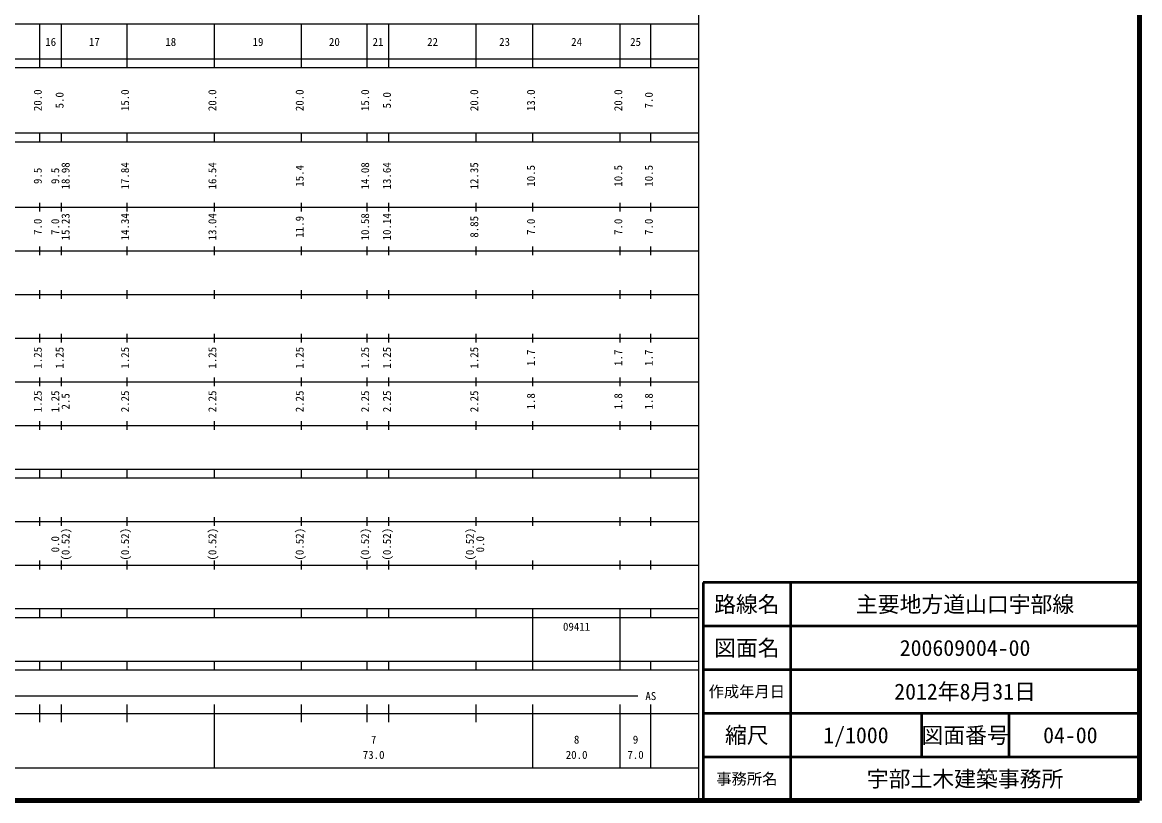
# Model space of a CAD drawing. Units: millimetres on the paper, enlarged 1000 times. Extents: x 40000 to 680000, y 20000 to 380000.
# Drawn here: x 424009 to 680000, y 20000 to 198357 of the extents above; entities that cross this region are included whole.
import ezdxf
from ezdxf.enums import TextEntityAlignment as Align

# ---------------------------------------------------------------- set-up
doc = ezdxf.new("R2010")
doc.units = ezdxf.units.MM
doc.header["$LTSCALE"] = 1000
for name, color, linetype, lineweight in [('M-TTL', 2, 'Continuous', 140), ('M-TTL-BAND', 7, 'Continuous', 25), ('M-TTL-FRAM', 2, 'Continuous', 50), ('M-TTL-LINE', 7, 'Continuous', 50)]:
    doc.layers.add(name, color=color, linetype=linetype, lineweight=lineweight)
doc.layers.add('M-TTL-TXT', color=7, linetype='Continuous')
doc.styles.add('ＭＳ ゴシック', font='')
doc.styles.get('ＭＳ ゴシック').set_extended_font_data('MS Gothic')

msp = doc.modelspace()

# ---------------------------------------------------------------- linework, layer by layer
at = {"layer": 'M-TTL'}
for p, q in [((680000, 20000), (680000, 380000)), ((40000, 20000), (680000, 20000))]:
    msp.add_line(p, q, dxfattribs=at)
at = {"layer": 'M-TTL-BAND'}
for p, q in [((579000, 20000), (579000, 370000)), ((68000, 198000), (579000, 198000)), ((428000, 188000), (428000, 198000)), ((433000, 188000), (433000, 198000)), ((448000, 188000), (448000, 198000)), ((468000, 188000), (468000, 198000)), ((488000, 188000), (488000, 198000)), ((503000, 188000), (503000, 198000)), ((508000, 188000), (508000, 198000)), ((528000, 188000), (528000, 198000)), ((541000, 188000), (541000, 198000)), ((561000, 188000), (561000, 198000)), ((568000, 188000), (568000, 198000)), ((40000, 190000), (579000, 190000)), ((40000, 188000), (579000, 188000)), ((40000, 173000), (579000, 173000)), ((428000, 171000), (428000, 173000)), ((433000, 171000), (433000, 173000)), ((448000, 171000), (448000, 173000)), ((468000, 171000), (468000, 173000)), ((488000, 171000), (488000, 173000)), ((503000, 171000), (503000, 173000)), ((508000, 171000), (508000, 173000)), ((528000, 171000), (528000, 173000)), ((541000, 171000), (541000, 173000)), ((561000, 171000), (561000, 173000)), ((568000, 171000), (568000, 173000)), ((40000, 171000), (579000, 171000)), ((428000, 155000), (428000, 157000)), ((433000, 155000), (433000, 157000)), ((448000, 155000), (448000, 157000)), ((468000, 155000), (468000, 157000)), ((488000, 155000), (488000, 157000)), ((503000, 155000), (503000, 157000)), ((508000, 155000), (508000, 157000)), ((528000, 155000), (528000, 157000)), ((541000, 155000), (541000, 157000)), ((561000, 155000), (561000, 157000)), ((568000, 155000), (568000, 157000)), ((40000, 156000), (579000, 156000)), ((46000, 146000), (579000, 146000)), ((428000, 145000), (428000, 147000)), ((433000, 145000), (433000, 147000)), ((448000, 145000), (448000, 147000)), ((468000, 145000), (468000, 147000)), ((488000, 145000), (488000, 147000)), ((503000, 145000), (503000, 147000)), ((508000, 145000), (508000, 147000)), ((528000, 145000), (528000, 147000)), ((541000, 145000), (541000, 147000)), ((561000, 145000), (561000, 147000)), ((568000, 145000), (568000, 147000)), ((52000, 136000), (579000, 136000)), ((428000, 135000), (428000, 137000)), ((433000, 135000), (433000, 137000)), ((448000, 135000), (448000, 137000)), ((468000, 135000), (468000, 137000)), ((488000, 135000), (488000, 137000)), ((503000, 135000), (503000, 137000)), ((508000, 135000), (508000, 137000)), ((528000, 135000), (528000, 137000)), ((541000, 135000), (541000, 137000)), ((561000, 135000), (561000, 137000)), ((568000, 135000), (568000, 137000)), ((46000, 126000), (579000, 126000)), ((428000, 125000), (428000, 127000)), ((433000, 125000), (433000, 127000)), ((448000, 125000), (448000, 127000)), ((468000, 125000), (468000, 127000)), ((488000, 125000), (488000, 127000)), ((503000, 125000), (503000, 127000)), ((508000, 125000), (508000, 127000)), ((528000, 125000), (528000, 127000)), ((541000, 125000), (541000, 127000)), ((561000, 125000), (561000, 127000)), ((568000, 125000), (568000, 127000)), ((52000, 116000), (579000, 116000)), ((428000, 115000), (428000, 117000)), ((433000, 115000), (433000, 117000)), ((448000, 115000), (448000, 117000)), ((468000, 115000), (468000, 117000)), ((488000, 115000), (488000, 117000)), ((503000, 115000), (503000, 117000)), ((508000, 115000), (508000, 117000)), ((528000, 115000), (528000, 117000)), ((541000, 115000), (541000, 117000)), ((561000, 115000), (561000, 117000)), ((568000, 115000), (568000, 117000)), ((46000, 106000), (579000, 106000)), ((428000, 105000), (428000, 107000)), ((433000, 105000), (433000, 107000)), ((448000, 105000), (448000, 107000)), ((468000, 105000), (468000, 107000)), ((488000, 105000), (488000, 107000)), ((503000, 105000), (503000, 107000)), ((508000, 105000), (508000, 107000)), ((528000, 105000), (528000, 107000)), ((541000, 105000), (541000, 107000)), ((561000, 105000), (561000, 107000)), ((568000, 105000), (568000, 107000)), ((40000, 96000), (579000, 96000)), ((428000, 94000), (428000, 96000)), ((433000, 94000), (433000, 96000)), ((448000, 94000), (448000, 96000)), ((468000, 94000), (468000, 96000)), ((488000, 94000), (488000, 96000)), ((503000, 94000), (503000, 96000)), ((508000, 94000), (508000, 96000)), ((528000, 94000), (528000, 96000)), ((541000, 94000), (541000, 96000)), ((561000, 94000), (561000, 96000)), ((568000, 94000), (568000, 96000)), ((40000, 94000), (579000, 94000)), ((428000, 83000), (428000, 85000)), ((433000, 83000), (433000, 85000)), ((448000, 83000), (448000, 85000)), ((468000, 83000), (468000, 85000)), ((488000, 83000), (488000, 85000)), ((503000, 83000), (503000, 85000)), ((508000, 83000), (508000, 85000)), ((528000, 83000), (528000, 85000)), ((541000, 83000), (541000, 85000)), ((561000, 83000), (561000, 85000)), ((568000, 83000), (568000, 85000)), ((49000, 84000), (579000, 84000)), ((428000, 73000), (428000, 75000)), ((433000, 73000), (433000, 75000)), ((448000, 73000), (448000, 75000)), ((468000, 73000), (468000, 75000)), ((488000, 73000), (488000, 75000)), ((503000, 73000), (503000, 75000)), ((508000, 73000), (508000, 75000)), ((528000, 73000), (528000, 75000)), ((541000, 73000), (541000, 75000)), ((561000, 73000), (561000, 75000)), ((568000, 73000), (568000, 75000)), ((40000, 74000), (579000, 74000)), ((40000, 64000), (579000, 64000)), ((428000, 62000), (428000, 64000)), ((433000, 62000), (433000, 64000)), ((448000, 62000), (448000, 64000)), ((468000, 62000), (468000, 64000)), ((488000, 62000), (488000, 64000)), ((503000, 62000), (503000, 64000)), ((508000, 62000), (508000, 64000)), ((528000, 62000), (528000, 64000)), ((541000, 62000), (541000, 64000)), ((561000, 62000), (561000, 64000)), ((568000, 62000), (568000, 64000)), ((40000, 62000), (579000, 62000)), ((541000, 52000), (541000, 62000)), ((561000, 52000), (561000, 62000)), ((40000, 52000), (579000, 52000)), ((428000, 50000), (428000, 52000)), ((433000, 50000), (433000, 52000)), ((448000, 50000), (448000, 52000)), ((468000, 50000), (468000, 52000)), ((488000, 50000), (488000, 52000)), ((503000, 50000), (503000, 52000)), ((508000, 50000), (508000, 52000)), ((528000, 50000), (528000, 52000)), ((541000, 50000), (541000, 52000)), ((561000, 50000), (561000, 52000)), ((568000, 50000), (568000, 52000)), ((40000, 50000), (579000, 50000)), ((71000, 44000), (565000, 44000)), ((428000, 38000), (428000, 42000)), ((433000, 38000), (433000, 42000)), ((448000, 38000), (448000, 42000)), ((468000, 27500), (468000, 42000)), ((488000, 38000), (488000, 42000)), ((503000, 38000), (503000, 42000)), ((508000, 38000), (508000, 42000)), ((528000, 38000), (528000, 42000)), ((541000, 27500), (541000, 42000)), ((561000, 27500), (561000, 42000)), ((568000, 27500), (568000, 42000)), ((40000, 40000), (579000, 40000)), ((68000, 27500), (579000, 27500))]:
    msp.add_line(p, q, dxfattribs=at)
at = {"layer": 'M-TTL-FRAM'}
for p, q in [((680000, 70000), (580000, 70000)), ((580000, 70000), (580000, 20000))]:
    msp.add_line(p, q, dxfattribs=at)
at = {"layer": 'M-TTL-LINE'}
for p, q in [((600000, 70000), (600000, 20000)), ((680000, 60000), (580000, 60000)), ((680000, 50000), (580000, 50000)), ((680000, 40000), (580000, 40000)), ((630000, 40000), (630000, 30000)), ((650000, 40000), (650000, 30000)), ((680000, 30000), (580000, 30000))]:
    msp.add_line(p, q, dxfattribs=at)

# ---------------------------------------------------------------- texts
at = {"layer": 'M-TTL-BAND', "style": 'ＭＳ ゴシック'}
for s, p in [('16', (430500, 192405)), ('17', (440500, 192405)), ('18', (458000, 192405)), ('19', (478000, 192405)), ('20', (495500, 192405)), ('21', (505500, 192405)), ('22', (518000, 192405)), ('23', (534500, 192405)), ('24', (551000, 192405)), ('25', (564500, 192405)), ('AS', (568000, 42500)), ('7', (504500, 32523)), ('8', (551000, 32523)), ('9', (564500, 32523)), ('73.0', (504500, 29033)), ('20.0', (551000, 29033)), ('7.0', (564500, 29033))]:
    msp.add_text(s, height=1833, dxfattribs=at).set_placement(p, align=Align.BOTTOM_CENTER)
for s, p in [('20.0', (429000, 180500)), ('5.0', (434000, 180500)), ('15.0', (449000, 180500)), ('20.0', (469000, 180500)), ('20.0', (489000, 180500)), ('15.0', (504000, 180500)), ('5.0', (509000, 180500)), ('20.0', (529000, 180500)), ('13.0', (542000, 180500)), ('20.0', (562000, 180500)), ('7.0', (569000, 180500)), ('9.5', (429000, 163174)), ('9.5', (433000, 163174)), ('18.98', (435370, 163174)), ('17.84', (449000, 163174)), ('16.54', (469000, 163174)), ('15.4', (489000, 163174)), ('14.08', (504000, 163174)), ('13.64', (509000, 163174)), ('12.35', (529000, 163174)), ('10.5', (542000, 163174)), ('10.5', (562000, 163174)), ('10.5', (569000, 163174)), ('15.23', (435370, 151500)), ('14.34', (449000, 151500)), ('13.04', (469000, 151500)), ('11.9', (489000, 151500)), ('10.58', (504000, 151500)), ('10.14', (509000, 151500)), ('8.85', (529000, 151500)), ('7.0', (429000, 151500)), ('7.0', (433000, 151500)), ('7.0', (542000, 151500)), ('7.0', (562000, 151500)), ('7.0', (569000, 151500)), ('1.25', (429000, 121500)), ('1.25', (434000, 121500)), ('1.25', (449000, 121500)), ('1.25', (469000, 121500)), ('1.25', (489000, 121500)), ('1.25', (504000, 121500)), ('1.25', (509000, 121500)), ('1.25', (529000, 121500)), ('1.7', (542000, 121500)), ('1.7', (562000, 121500)), ('1.7', (569000, 121500)), ('1.25', (429000, 111500)), ('1.25', (433000, 111500)), ('2.5', (435370, 111500)), ('2.25', (449000, 111500)), ('2.25', (469000, 111500)), ('2.25', (489000, 111500)), ('2.25', (504000, 111500)), ('2.25', (509000, 111500)), ('2.25', (529000, 111500)), ('1.8', (542000, 111500)), ('1.8', (562000, 111500)), ('1.8', (569000, 111500)), ('(0.52)', (435370, 78764)), ('(0.52)', (449000, 78764)), ('(0.52)', (469000, 78764)), ('(0.52)', (489000, 78764)), ('(0.52)', (504000, 78764)), ('(0.52)', (509000, 78764)), ('(0.52)', (528000, 78764)), ('0.0', (433000, 78764)), ('0.0', (530370, 78764))]:
    msp.add_text(s, height=1833, rotation=90, dxfattribs=at).set_placement(p, align=Align.BOTTOM_CENTER)
msp.add_text('09411', height=1833, dxfattribs=at).set_placement((547875, 58405), align=Align.BOTTOM_LEFT)
at = {"layer": 'M-TTL-TXT', "style": 'ＭＳ ゴシック'}
for s, height, p in [('路線名', 3666, (590000, 65000)), ('路線名', 3666, (590000, 65000)), ('主要地方道山口宇部線', 3666, (640000, 65000)), ('図面名', 3666, (590000, 55000)), ('図面名', 3666, (590000, 55000)), ('200609004-00', 3666, (640000, 55000)), ('作成年月日', 2566, (590000, 45000)), ('作成年月日', 2566, (590000, 45000)), ('2012年8月31日', 3666, (640000, 45000)), ('縮尺', 3666, (590000, 35000)), ('縮尺', 3666, (590000, 35000)), ('1/1000', 3666, (615000, 35000)), ('図面番号', 3666, (640000, 35000)), ('図面番号', 3666, (640000, 35000)), ('04-00', 3666, (664125, 35000)), ('事務所名', 2566, (590000, 25000)), ('事務所名', 2566, (590000, 25000)), ('宇部土木建築事務所', 3666, (640000, 25000))]:
    msp.add_text(s, height=height, dxfattribs=at).set_placement(p, align=Align.MIDDLE_CENTER)

doc.saveas('drawing.dxf')
